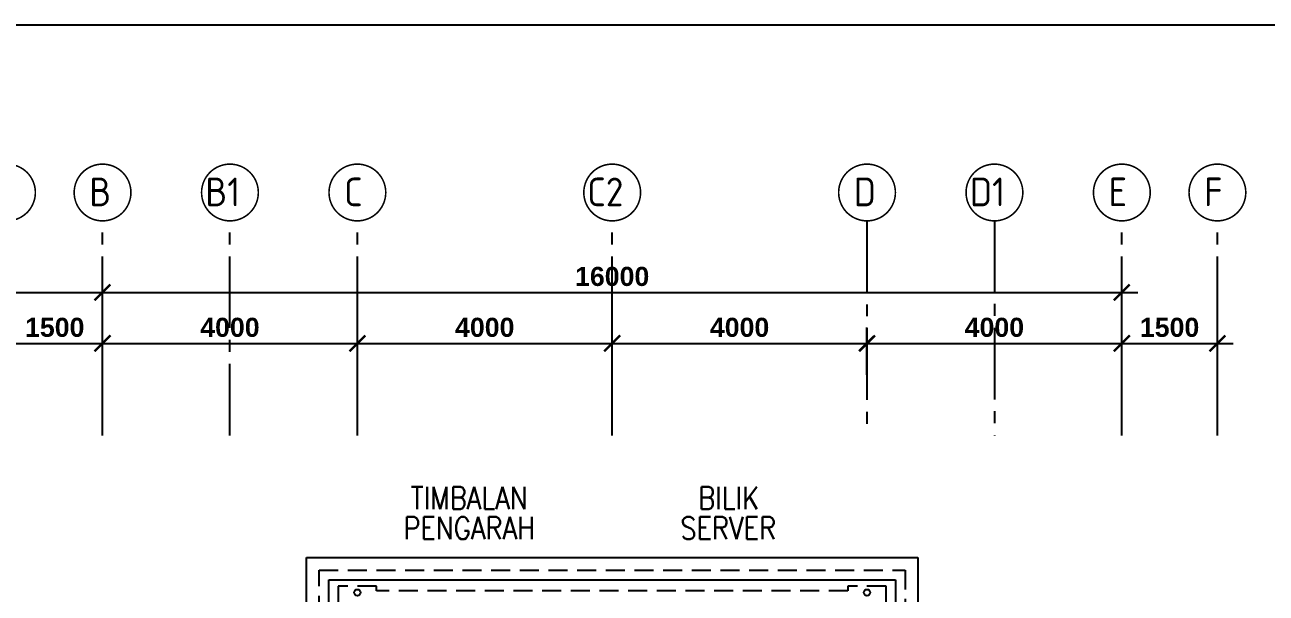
# Model space of a CAD drawing. Header units: inches. Extents: x -86408137 to 595769, y 1041006 to 3160331.
# Drawn here: x 282417 to 301903, y 1096948 to 1105880 of the extents above; entities that cross this region are included whole.
import ezdxf
from ezdxf.enums import TextEntityAlignment as Align

# ---------------------------------------------------------------- set-up
doc = ezdxf.new("R2010")
doc.units = ezdxf.units.IN
doc.header["$MEASUREMENT"] = 0
doc.linetypes.add('CENTER2', pattern=[1.125, 0.75, -0.125, 0.125, -0.125])
doc.linetypes.add('HIDDEN', pattern=[0.375, 0.25, -0.125])
for name, color, linetype in [('DIM', 4, 'Continuous'), ('DOWNPIPE', 8, 'Continuous'), ('GRID', 8, 'CENTER2'), ('GRID-TEXT', 8, 'Continuous'), ('LW', 2, 'Continuous'), ('t.block', 4, 'Continuous')]:
    doc.layers.add(name, color=color, linetype=linetype)
doc.layers.add('t3', color=8, linetype='Continuous', lineweight=25)
doc.styles.add('LAILA', font='romans.shx', dxfattribs={"width": 0.85, "height": 350})
doc.styles.add('STYLE1', font='ISOCP.SHX')
doc.styles.add('style2', font='sanssb__.ttf', dxfattribs={"height": 1200})

# ---------------------------------------------------------------- blocks, each defined once
blk = doc.blocks.new('_ARCHTICK')
at = {"color": 0, "linetype": 'ByBlock', "const_width": 0.15}
blk.add_lwpolyline([(-0.5, -0.5), (0.5, 0.5)], dxfattribs=at)

msp = doc.modelspace()

# ---------------------------------------------------------------- linework, layer by layer
at = {"layer": 'DIM'}
for p, q in [((283637, 1101180), (283637, 1101924)), ((283637, 1101180), (283637, 1101924)), ((299637, 1101180), (299637, 1101924)), ((277887, 1101674), (283887, 1101674)), ((283387, 1101674), (299887, 1101674)), ((283637, 1100380), (283637, 1101124)), ((283637, 1100380), (283637, 1101124)), ((287637, 1100380), (287637, 1101124)), ((287637, 1100380), (287637, 1101124)), ((291637, 1100380), (291637, 1101124)), ((291637, 1100380), (291637, 1101124)), ((295637, 1100380), (295637, 1101124)), ((295637, 1100380), (295637, 1101124)), ((299637, 1100380), (299637, 1101124)), ((299637, 1100380), (299637, 1101124)), ((301137, 1100380), (301137, 1101124)), ((281887, 1100874), (283887, 1100874)), ((283387, 1100874), (287887, 1100874)), ((287387, 1100874), (291887, 1100874)), ((291387, 1100874), (295887, 1100874)), ((295387, 1100874), (299887, 1100874)), ((299387, 1100874), (301387, 1100874))]:
    msp.add_line(p, q, dxfattribs=at)
at = {"layer": 'DOWNPIPE'}
for centre in [(287637, 1096958), (295637, 1096958)]:
    msp.add_circle(centre, 50, dxfattribs=at)
at = {"layer": 'GRID', "ltscale": 1500}
for p, q in [((283637, 1099428), (283637, 1102799)), ((285637, 1099428), (285637, 1102737)), ((287637, 1099428), (287637, 1102799)), ((291637, 1099428), (291637, 1102799)), ((295637, 1102799), (295637, 1099428)), ((297637, 1102806), (297637, 1099428)), ((299637, 1099428), (299637, 1102799)), ((301137, 1099428), (301137, 1102799))]:
    msp.add_line(p, q, dxfattribs=at)
at = {"layer": 'GRID-TEXT', "const_width": 24.7}
for points in [[(282583, 1103245, 1), (281692, 1103245, 0.414214), (282137, 1102799, 0.414214), (282583, 1103245, 1)], [(284083, 1103245, 1), (283192, 1103245, 0.414214), (283637, 1102799, 0.414214), (284083, 1103245, 1)], [(286083, 1103245, 1), (285192, 1103245, 0.414214), (285637, 1102799, 0.414214), (286083, 1103245, 1)], [(288083, 1103245, 1), (287192, 1103245, 0.414214), (287637, 1102799, 0.414214), (288083, 1103245, 1)], [(292083, 1103245, 1), (291192, 1103245, 0.414214), (291637, 1102799, 0.414214), (292083, 1103245, 1)], [(296083, 1103245, 1), (295192, 1103245, 0.414214), (295637, 1102799, 0.414214), (296083, 1103245, 1)], [(298083, 1103245, 1), (297192, 1103245, 0.414214), (297637, 1102799, 0.414214), (298083, 1103245, 1)], [(300083, 1103245, 1), (299192, 1103245, 0.414214), (299637, 1102799, 0.414214), (300083, 1103245, 1)], [(301583, 1103245, 1), (300692, 1103245, 0.414214), (301137, 1102799, 0.414214), (301583, 1103245, 1)]]:
    msp.add_lwpolyline(points, format="xyb", dxfattribs=at)
at = {"layer": 'LW'}
for p, q in [((286837, 1095008), (286837, 1097508)), ((286837, 1097508), (296437, 1097508)), ((296437, 1097508), (296437, 1095008)), ((287187, 1094658), (287187, 1097158)), ((287187, 1097158), (296087, 1097158)), ((296087, 1097158), (296087, 1094658))]:
    msp.add_line(p, q, dxfattribs=at)
at = {"layer": 'LW', "linetype": 'HIDDEN', "ltscale": 1200}
for p, q in [((287037, 1094808), (287037, 1097308)), ((287037, 1097308), (296237, 1097308)), ((296237, 1097308), (296237, 1094808))]:
    msp.add_line(p, q, dxfattribs=at)
msp.add_lwpolyline([(299337, 1094433), (295862, 1094433), (295862, 1096358), (295937, 1096358), (295937, 1097058), (295337, 1097058), (295337, 1096983), (287937, 1096983), (287937, 1097058), (287337, 1097058), (287337, 1096358), (287412, 1096358), (287412, 1094433), (283937, 1094433)], dxfattribs=at)
at = {"layer": 't.block', "color": 7, "ltscale": 0.5}
msp.add_lwpolyline([(361366, 1041018), (266511, 1041018), (266511, 1105880), (361366, 1105880)], close=True, dxfattribs=at)

# ---------------------------------------------------------------- block references
at = {"layer": 'DIM', "xscale": 250, "yscale": 250, "zscale": 250, "rotation": 180}
for p in [(283637, 1101674), (283637, 1100874), (287637, 1100874), (291637, 1100874), (295637, 1100874), (299637, 1100874)]:
    msp.add_blockref('_ARCHTICK', p, dxfattribs=at)
at = {"layer": 'DIM', "xscale": 250, "yscale": 250, "zscale": 250}
for p in [(283637, 1101674), (299637, 1101674), (283637, 1100874), (287637, 1100874), (291637, 1100874), (295637, 1100874), (299637, 1100874), (301137, 1100874)]:
    msp.add_blockref('_ARCHTICK', p, dxfattribs=at)

# ---------------------------------------------------------------- texts
at = {"layer": 'DIM', "char_height": 300, "attachment_point": 5, "style": 'style2'}
for s, insert in [('\\A1;16000', (291637, 1101924)), ('\\A1;1500', (282887, 1101124)), ('\\A1;4000', (285637, 1101124)), ('\\A1;4000', (289637, 1101124)), ('\\A1;4000', (293637, 1101124)), ('\\A1;4000', (297637, 1101124)), ('\\A1;1500', (300387, 1101124))]:
    msp.add_mtext(s, dxfattribs=dict(at, insert=insert))
at = {"layer": 'GRID-TEXT', "style": 'STYLE1'}
for s, p in [('B', (283429, 1103029)), ('B1', (285251, 1103029)), ('C', (287429, 1103029)), ('C2', (291247, 1103029)), ('D', (295429, 1103029)), ('D1', (297253, 1103029)), ('E', (299429, 1103029)), ('F', (300929, 1103029))]:
    msp.add_text(s, height=450, dxfattribs=at).set_placement(p)
at = {"layer": 't3', "style": 'LAILA', "width": 0.85}
for s, p in [('TIMBALAN', (288476, 1098619)), ('BILIK', (292989, 1098619)), ('PENGARAH', (288361, 1098146)), ('SERVER', (292707, 1098146))]:
    msp.add_text(s, height=350, dxfattribs=at).set_placement(p, align=Align.TOP_LEFT)

doc.saveas('drawing.dxf')
